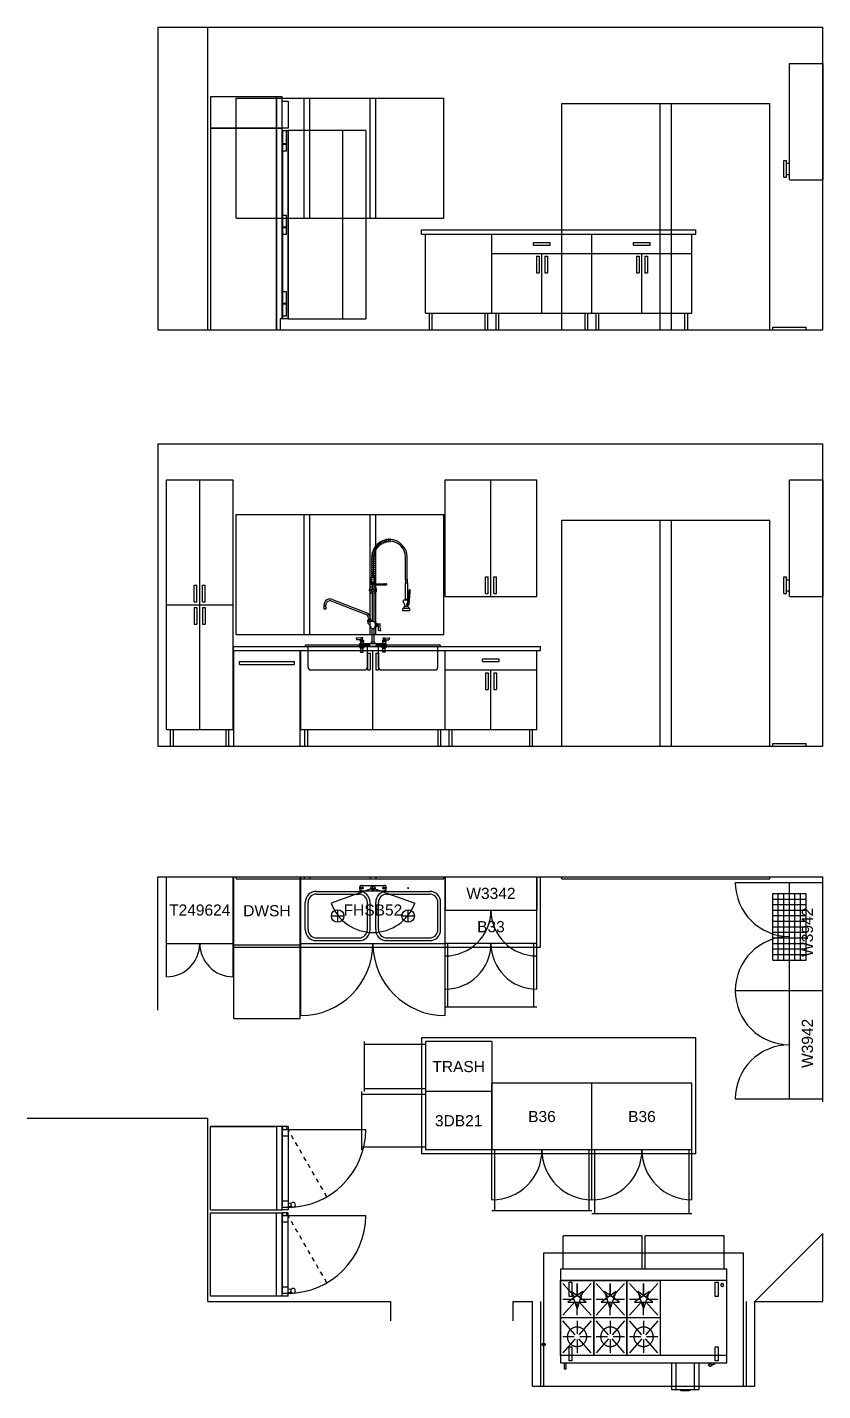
# Model space of a CAD drawing. Header units: inches. Extents: x -538 to 484, y -32 to 459.
# Drawn here: x -47 to 239.5, y -32.1 to 459 of the extents above; entities that cross this region are included whole.
import ezdxf

# ---------------------------------------------------------------- set-up
doc = ezdxf.new("R2010")
doc.units = ezdxf.units.IN
doc.header["$MEASUREMENT"] = 0
doc.linetypes.add('Dash', pattern=[0.25, 0.125, -0.125])
for name, color, linetype, lineweight, true_color in [('All Cabinets ... Floor', 6, 'Continuous', 25, 0xff00ff), ('All Cabinets ... Floor ... Labels', 6, 'Continuous', 25, 0xff00ff), ('All Cabinets ... Tower', 6, 'Continuous', 25, 0xff00ff), ('All Cabinets ... Tower ... Labels', 6, 'Continuous', 25, 0xff00ff), ('All Cabinets ... Wall', 6, 'Continuous', 25, 0xff00ff), ('All Cabinets ... Wall ... Labels', 6, 'Continuous', 25, 0xff00ff), ('Clearances ... Doors ... Floor', 2, 'Continuous', 25, 0xffff00), ('Clearances ... Doors ... Tower', 2, 'Continuous', 25, 0xffff00), ('Clearances ... Doors ... Wall', 2, 'Continuous', 25, 0xffff00), ('Clearances ... Drawers', 2, 'Continuous', 25, 0xffff00), ('Clearances ... Hatches', 2, 'Continuous', 25, 0xffff00), ('Countertops', 9, 'Continuous', 25, 0xc0c0c0), ('Equipment ... Dshwsh', 1, 'Continuous', 25, 0xff0000), ('Equipment ... Freezer', 1, 'Continuous', 25, 0xff0000), ('Equipment ... Fridge', 1, 'Continuous', 25, 0xff0000), ('Equipment ... Range', 1, 'Continuous', 25, 0xff0000), ('Equipment ... Range Wheels', 1, 'Continuous', 25, 0xff0000), ('Equipment ... Sink', 1, 'Continuous', 25, 0xff0000), ('Equipment ... Sink ... Faucet', 1, 'Continuous', 25, 0xff0000), ('Equipment ... Sink ... Faucet ... Arm', 1, 'Continuous', 25, 0xff0000), ('Equipment ... Sink ... Faucet ... Holes', 1, 'Continuous', 25, 0xff0000), ('Equipment ... vent', 1, 'Continuous', 25, 0xff0000), ('hood', 3, 'Continuous', 25, 0x00ff00), ('Room ... Doors And Windows', 30, 'Continuous', 25, 0xff7f00), ('Room ... Metal Walls', 253, 'Continuous', 25, 0xa0a0a4), ('Room ... Walls', 4, 'Continuous', 25, 0x00ffff)]:
    doc.layers.add(name, color=color, linetype=linetype, lineweight=lineweight, true_color=true_color)
doc.styles.add('textstyle11', font='')
doc.styles.add('textstyle12', font='')
doc.styles.add('textstyle13', font='')
doc.styles.add('textstyle14', font='')
doc.styles.add('textstyle15', font='')
doc.styles.add('textstyle16', font='')
doc.styles.add('textstyle17', font='')
doc.styles.add('textstyle18', font='')
doc.styles.add('textstyle19', font='')
doc.styles.add('textstyle20', font='')
doc.styles.add('textstyle21', font='')
doc.styles.get('textstyle11').set_extended_font_data('Liberation Sans')
doc.styles.get('textstyle12').set_extended_font_data('Liberation Sans')
doc.styles.get('textstyle13').set_extended_font_data('Liberation Sans')
doc.styles.get('textstyle14').set_extended_font_data('Liberation Sans')
doc.styles.get('textstyle15').set_extended_font_data('Liberation Sans')
doc.styles.get('textstyle16').set_extended_font_data('Liberation Sans')
doc.styles.get('textstyle17').set_extended_font_data('Liberation Sans')
doc.styles.get('textstyle18').set_extended_font_data('Liberation Sans')
doc.styles.get('textstyle19').set_extended_font_data('Liberation Sans')
doc.styles.get('textstyle20').set_extended_font_data('Liberation Sans')
doc.styles.get('textstyle21').set_extended_font_data('Liberation Sans')

msp = doc.modelspace()

# ---------------------------------------------------------------- linework, layer by layer
at = {"layer": 'All Cabinets ... Floor'}
for p, q in [((96.38, 356), (96.38, 384.5)), ((96.38, 384.5), (192.38, 384.5)), ((120.38, 356), (120.38, 384.5)), ((156.38, 356), (156.38, 384.5)), ((192.38, 356), (192.38, 384.5)), ((135.38, 381.5), (141.38, 381.5)), ((135.38, 380.5), (135.38, 381.5)), ((135.38, 380.5), (141.38, 380.5)), ((141.38, 380.5), (141.38, 381.5)), ((171.38, 381.5), (177.38, 381.5)), ((171.38, 380.5), (171.38, 381.5)), ((171.38, 380.5), (177.38, 380.5)), ((177.38, 380.5), (177.38, 381.5)), ((120.38, 377.5), (156.38, 377.5)), ((136.38, 376.5), (137.38, 376.5)), ((136.38, 376.5), (136.38, 370.5)), ((137.38, 376.5), (137.38, 370.5)), ((138.38, 356), (138.38, 377.5)), ((139.38, 376.5), (139.38, 370.5)), ((139.38, 376.5), (140.38, 376.5)), ((140.38, 376.5), (140.38, 370.5)), ((156.38, 377.5), (192.38, 377.5)), ((172.38, 376.5), (173.38, 376.5)), ((172.38, 376.5), (172.38, 370.5)), ((173.38, 376.5), (173.38, 370.5)), ((174.38, 356), (174.38, 377.5)), ((175.38, 376.5), (175.38, 370.5)), ((175.38, 376.5), (176.38, 376.5)), ((176.38, 376.5), (176.38, 370.5)), ((136.38, 370.5), (137.38, 370.5)), ((139.38, 370.5), (140.38, 370.5)), ((172.38, 370.5), (173.38, 370.5)), ((175.38, 370.5), (176.38, 370.5)), ((96.38, 356), (192.38, 356)), ((97.88, 350), (97.88, 356)), ((98.88, 350), (98.88, 356)), ((117.88, 350), (117.88, 356)), ((118.88, 350), (118.88, 356)), ((121.88, 350), (121.88, 356)), ((122.88, 350), (122.88, 356)), ((153.88, 350), (153.88, 356)), ((154.88, 350), (154.88, 356)), ((157.88, 350), (157.88, 356)), ((158.88, 350), (158.88, 356)), ((189.88, 350), (189.88, 356)), ((190.88, 350), (190.88, 356)), ((97.88, 350), (98.88, 350)), ((117.88, 350), (118.88, 350)), ((121.88, 350), (122.88, 350)), ((153.88, 350), (154.88, 350)), ((157.88, 350), (158.88, 350)), ((189.88, 350), (190.88, 350)), ((51.5, 206), (51.5, 234.5)), ((51.5, 234.5), (136.5, 234.5)), ((75.5, 233.5), (76.5, 233.5)), ((75.5, 233.5), (75.5, 227.5)), ((76.5, 233.5), (76.5, 227.5)), ((77.5, 206), (77.5, 234.5)), ((78.5, 233.5), (78.5, 227.5)), ((78.5, 233.5), (79.5, 233.5)), ((79.5, 233.5), (79.5, 227.5)), ((103.5, 206), (103.5, 234.5)), ((117, 231.5), (123, 231.5)), ((117, 230.5), (117, 231.5)), ((123, 230.5), (123, 231.5)), ((136.5, 206), (136.5, 234.5)), ((75.5, 227.5), (76.5, 227.5)), ((78.5, 227.5), (79.5, 227.5)), ((103.5, 227.5), (136.5, 227.5)), ((117, 230.5), (123, 230.5)), ((118, 226.5), (119, 226.5)), ((118, 226.5), (118, 220.5)), ((119, 226.5), (119, 220.5)), ((120, 206), (120, 227.5)), ((121, 226.5), (121, 220.5)), ((121, 226.5), (122, 226.5)), ((122, 226.5), (122, 220.5)), ((118, 220.5), (119, 220.5)), ((121, 220.5), (122, 220.5)), ((51.5, 206), (75.5, 206)), ((51.5, 206), (136.5, 206)), ((53, 200), (53, 206)), ((54, 200), (54, 206)), ((101, 200), (101, 206)), ((102, 200), (102, 206)), ((105, 200), (105, 206)), ((106, 200), (106, 206)), ((134, 200), (134, 206)), ((135, 200), (135, 206)), ((53, 200), (54, 200)), ((101, 200), (102, 200)), ((105, 200), (106, 200)), ((134, 200), (135, 200)), ((51.5, 153), (103.5, 153)), ((51.5, 129), (51.5, 153)), ((103.5, 129), (103.5, 153)), ((103.5, 153), (136.5, 153)), ((136.5, 129), (136.5, 153)), ((51.5, 129), (103.5, 129)), ((136.5, 129), (103.5, 129)), ((120.38, 93.62), (96.38, 93.62)), ((96.38, 93.62), (96.38, 75.62)), ((120.38, 93.62), (120.38, 75.62)), ((120.38, 54.62), (120.38, 78.62)), ((156.38, 78.62), (120.38, 78.62)), ((192.38, 78.62), (156.38, 78.62)), ((156.38, 54.62), (156.38, 78.62)), ((192.38, 54.62), (192.38, 78.62)), ((120.38, 75.62), (96.38, 75.62)), ((96.38, 75.62), (96.38, 54.62)), ((120.38, 75.62), (120.38, 54.62)), ((120.38, 54.62), (96.38, 54.62)), ((156.38, 54.62), (120.38, 54.62)), ((192.38, 54.62), (156.38, 54.62))]:
    msp.add_line(p, q, dxfattribs=at)
at = {"layer": 'All Cabinets ... Tower'}
for p, q in [((3.13, 206), (3.13, 296)), ((3.13, 296), (27.13, 296)), ((15.13, 206), (15.13, 296)), ((27.13, 206), (27.13, 296)), ((13.13, 252), (13.13, 258)), ((13.13, 258), (14.13, 258)), ((14.13, 252), (14.13, 258)), ((16.13, 252), (16.13, 258)), ((16.13, 258), (17.13, 258)), ((17.13, 252), (17.13, 258)), ((3.13, 251), (27.13, 251)), ((13.13, 252), (14.13, 252)), ((16.13, 252), (17.13, 252)), ((13.13, 250), (14.13, 250)), ((13.13, 250), (13.13, 244)), ((14.13, 250), (14.13, 244)), ((16.13, 250), (16.13, 244)), ((16.13, 250), (17.13, 250)), ((17.13, 250), (17.13, 244)), ((13.13, 244), (14.13, 244)), ((16.13, 244), (17.13, 244)), ((3.13, 206), (27.13, 206)), ((4.63, 200), (4.63, 206)), ((5.63, 200), (5.63, 206)), ((24.63, 200), (24.63, 206)), ((25.63, 200), (25.63, 206)), ((4.63, 200), (5.63, 200)), ((24.63, 200), (25.63, 200)), ((3.13, 153), (27.13, 153)), ((3.13, 129), (3.13, 153)), ((27.13, 129), (27.13, 153)), ((3.13, 129), (27.13, 129))]:
    msp.add_line(p, q, dxfattribs=at)
at = {"layer": 'All Cabinets ... Wall'}
for p, q in [((227.5, 446), (239.5, 446)), ((227.5, 404), (227.5, 446)), ((239.5, 446), (239.5, 404)), ((225.5, 411), (226.5, 411)), ((225.5, 405), (225.5, 411)), ((226.5, 405), (226.5, 411)), ((226.5, 410), (227.5, 410)), ((225.5, 405), (226.5, 405)), ((226.5, 406), (227.5, 406)), ((227.5, 404), (239.5, 404)), ((103.5, 254), (103.5, 296)), ((103.5, 296), (136.5, 296)), ((120, 254), (120, 296)), ((136.5, 254), (136.5, 296)), ((227.5, 296), (239.5, 296)), ((227.5, 254), (227.5, 296)), ((239.5, 296), (239.5, 254)), ((118, 255), (118, 261)), ((118, 261), (119, 261)), ((119, 255), (119, 261)), ((121, 255), (121, 261)), ((121, 261), (122, 261)), ((122, 255), (122, 261)), ((225.5, 261), (226.5, 261)), ((225.5, 255), (225.5, 261)), ((226.5, 255), (226.5, 261)), ((226.5, 260), (227.5, 260)), ((226.5, 256), (227.5, 256)), ((103.5, 254), (136.5, 254)), ((118, 255), (119, 255)), ((121, 255), (122, 255)), ((225.5, 255), (226.5, 255)), ((227.5, 254), (239.5, 254)), ((103.5, 153), (136.5, 153)), ((103.5, 153), (103.5, 141)), ((136.5, 153), (136.5, 141)), ((227.5, 73), (227.5, 151)), ((227.5, 151), (239.5, 151)), ((239.5, 73), (239.5, 151)), ((103.5, 141), (136.5, 141)), ((227.5, 112), (239.5, 112)), ((227.5, 73), (239.5, 73))]:
    msp.add_line(p, q, dxfattribs=at)
at = {"layer": 'Clearances ... Doors ... Floor', "ltscale": 5}
for p, q in [((66.71, 421.84), (46.91, 421.84)), ((74.91, 421.84), (66.71, 421.84)), ((66.71, 353.94), (66.71, 421.84)), ((74.91, 421.84), (74.91, 353.94)), ((46.91, 353.94), (66.71, 353.94)), ((66.71, 353.94), (74.91, 353.94))]:
    msp.add_line(p, q, dxfattribs=at)
at = {"layer": 'Clearances ... Doors ... Floor'}
for p, q in [((51.5, 103), (51.5, 129)), ((103.5, 103), (103.5, 129)), ((103.5, 112.5), (103.5, 129)), ((136.5, 112.5), (136.5, 129)), ((46.91, 62), (74.91, 62)), ((120.38, 36.62), (120.38, 54.62)), ((156.38, 36.62), (156.38, 54.62)), ((156.38, 36.62), (156.38, 54.62)), ((192.38, 36.62), (192.38, 54.62)), ((46.91, 31), (74.91, 31))]:
    msp.add_line(p, q, dxfattribs=at)
at = {"layer": 'Clearances ... Doors ... Floor', "linetype": 'Dash', "ltscale": 12}
for p, q in [((60.91, 37.75), (46.91, 62)), ((60.91, 6.75), (46.91, 31))]:
    msp.add_line(p, q, dxfattribs=at)
at = {"layer": 'Clearances ... Doors ... Floor'}
for centre, radius, start, end in [((51.5, 129), 26, 270, 0), ((103.5, 129), 26, 180, 270), ((103.5, 129), 16.5, 270, 0), ((136.5, 129), 16.5, 180, 270), ((46.91, 62), 28, 269.9999, 359.9999), ((120.38, 54.62), 18, 270, 0), ((156.38, 54.62), 18, 180, 270), ((156.38, 54.62), 18, 270, 0), ((192.38, 54.62), 18, 180, 270), ((46.91, 31), 28, 269.9999, 359.9999)]:
    msp.add_arc(centre, radius, start, end, dxfattribs=at)
at = {"layer": 'Clearances ... Doors ... Floor', "linetype": 'Dash', "ltscale": 12}
for centre in [(46.91, 62), (46.91, 31)]:
    msp.add_arc(centre, 28, 270, 300, dxfattribs=at)
at = {"layer": 'Clearances ... Doors ... Tower'}
for p, q in [((3.13, 117), (3.13, 129)), ((27.13, 117), (27.13, 129))]:
    msp.add_line(p, q, dxfattribs=at)
for centre, start, end in [((3.13, 129), 270, 0), ((27.13, 129), 180, 270)]:
    msp.add_arc(centre, 12, start, end, dxfattribs=at)
at = {"layer": 'Clearances ... Doors ... Wall'}
for p, q in [((208, 151), (227.5, 151)), ((103.5, 124.5), (103.5, 141)), ((136.5, 124.5), (136.5, 141)), ((208, 112), (227.5, 112)), ((208, 73), (227.5, 73))]:
    msp.add_line(p, q, dxfattribs=at)
for centre, radius, start, end in [((227.5, 151), 19.5, 180, 270), ((103.5, 141), 16.5, 270, 0), ((136.5, 141), 16.5, 180, 270), ((227.5, 112), 19.5, 90, 180), ((227.5, 112), 19.5, 180, 270), ((227.5, 73), 19.5, 90, 180)]:
    msp.add_arc(centre, radius, start, end, dxfattribs=at)
at = {"layer": 'Clearances ... Drawers'}
for p, q in [((104.5, 106), (104.5, 129)), ((135.5, 106), (135.5, 129)), ((136.5, 106), (103.5, 106)), ((74.38, 93.62), (74.38, 75.62)), ((96.38, 92.62), (74.38, 92.62)), ((73.38, 75.62), (73.38, 54.62)), ((96.38, 74.62), (73.38, 74.62)), ((96.38, 76.62), (74.38, 76.62)), ((96.38, 55.62), (73.38, 55.62)), ((121.38, 32.62), (121.38, 54.62)), ((155.38, 32.62), (155.38, 54.62)), ((157.38, 31.62), (157.38, 54.62)), ((191.38, 31.62), (191.38, 54.62)), ((156.38, 32.62), (120.38, 32.62)), ((192.38, 31.62), (156.38, 31.62))]:
    msp.add_line(p, q, dxfattribs=at)
at = {"layer": 'Clearances ... Hatches'}
for p, q in [((27.38, 102), (27.38, 128.5)), ((51.25, 102), (51.25, 128.5)), ((27.38, 102), (51.25, 102)), ((174.5, 23.63), (146, 23.63)), ((146, 11.63), (146, 23.63)), ((174.5, 11.63), (174.5, 23.63)), ((204, 23.63), (175.5, 23.63)), ((175.5, 11.63), (175.5, 23.63)), ((204, 11.63), (204, 23.63))]:
    msp.add_line(p, q, dxfattribs=at)
at = {"layer": 'Countertops'}
for p, q in [((95, 386), (193.75, 386)), ((95, 384.5), (95, 386)), ((95, 384.5), (193.75, 384.5)), ((193.75, 384.5), (193.75, 386)), ((27.13, 236), (137.88, 236)), ((27.13, 236), (27.13, 234.5)), ((137.88, 234.5), (137.88, 236)), ((27.13, 234.5), (137.88, 234.5)), ((27.13, 153), (137.88, 153)), ((27.13, 127.62), (27.13, 153)), ((137.88, 127.62), (137.88, 153)), ((27.13, 127.62), (137.88, 127.62)), ((193.75, 95), (95, 95)), ((95, 95), (95, 53.25)), ((193.75, 53.25), (193.75, 95)), ((193.75, 53.25), (95, 53.25))]:
    msp.add_line(p, q, dxfattribs=at)
at = {"layer": 'Equipment ... Dshwsh'}
for p, q in [((27.38, 234.5), (51.25, 234.5)), ((27.38, 200), (27.38, 234.5)), ((51.25, 200), (51.25, 234.5)), ((29.38, 230.5), (49.25, 230.5)), ((29.38, 229.5), (29.38, 230.5)), ((29.38, 229.5), (49.25, 229.5)), ((49.25, 229.5), (49.25, 230.5)), ((27.38, 200), (51.25, 200)), ((27.38, 128.5), (27.38, 153)), ((27.38, 153), (51.25, 153)), ((51.25, 128.5), (51.25, 153)), ((27.38, 128.5), (51.25, 128.5))]:
    msp.add_line(p, q, dxfattribs=at)
at = {"layer": 'Equipment ... Freezer'}
for p, q in [((19, 2), (19, 32)), ((19, 32), (44.78, 32)), ((42.78, 2), (42.78, 32)), ((44.78, 2), (44.78, 32)), ((46.91, 32), (44.78, 32)), ((44.78, 31), (46.91, 31)), ((44.91, 32), (44.91, 31)), ((44.91, 3), (44.91, 31)), ((46.41, 32), (46.41, 31)), ((46.91, 2), (46.91, 32)), ((44.78, 28.71), (46.91, 28.71)), ((44.78, 5.29), (46.91, 5.29)), ((46.91, 2), (19, 2)), ((44.78, 3), (46.91, 3)), ((48.02, 4.3), (46.91, 4.5)), ((46.91, 3.25), (48.02, 3.45))]:
    msp.add_line(p, q, dxfattribs=at)
for start, end in [(90, 270), (270, 90)]:
    msp.add_arc((48.75, 3.87), 0.844, start, end, dxfattribs=at)
at = {"layer": 'Equipment ... Fridge'}
for p, q in [((42.78, 433.94), (19, 433.94)), ((19, 433.94), (19, 422.62)), ((42.78, 433.94), (42.78, 422.62)), ((44.78, 433.94), (42.78, 433.94)), ((42.78, 422.62), (42.78, 433.94)), ((44.78, 422.62), (44.78, 433.94)), ((44.78, 432.37), (46.91, 432.37)), ((46.91, 432.37), (46.91, 422.62)), ((19, 422.62), (42.78, 422.62)), ((19, 422.62), (19, 350)), ((42.78, 422.62), (19, 422.62)), ((42.78, 422.62), (42.78, 350)), ((44.78, 422.62), (42.78, 422.62)), ((42.78, 422.62), (44.78, 422.62)), ((42.78, 350), (42.78, 422.62)), ((44.78, 353.94), (44.78, 422.62)), ((46.91, 422.62), (44.78, 422.62)), ((44.91, 421.84), (44.91, 417.01)), ((44.91, 421.84), (46.41, 421.84)), ((46.41, 421.84), (46.91, 421.84)), ((46.41, 417.01), (46.41, 421.84)), ((46.91, 353.94), (46.91, 421.84)), ((46.91, 421.84), (46.91, 353.94)), ((44.91, 417.01), (44.91, 416.86)), ((46.41, 417.01), (44.91, 417.01)), ((44.91, 416.86), (44.91, 414.38)), ((44.91, 416.86), (46.41, 416.86)), ((44.91, 414.38), (44.91, 391.34)), ((46.41, 414.38), (44.91, 414.38)), ((46.41, 414.38), (46.41, 416.86)), ((44.91, 391.34), (44.91, 387.01)), ((44.91, 391.34), (46.41, 391.34)), ((46.41, 387.01), (46.41, 391.34)), ((44.91, 387.01), (44.91, 386.86)), ((46.41, 387.01), (44.91, 387.01)), ((44.91, 386.86), (44.91, 384.38)), ((44.91, 386.86), (46.41, 386.86)), ((44.91, 384.38), (44.91, 363.84)), ((46.41, 384.38), (44.91, 384.38)), ((46.41, 384.38), (46.41, 386.86)), ((44.91, 363.84), (44.91, 359.51)), ((44.91, 363.84), (46.41, 363.84)), ((46.41, 359.51), (46.41, 363.84)), ((44.91, 359.51), (44.91, 359.36)), ((46.41, 359.51), (44.91, 359.51)), ((44.91, 359.36), (44.91, 354.88)), ((44.91, 359.36), (46.41, 359.36)), ((46.41, 354.88), (46.41, 359.36)), ((44.78, 353.94), (44.13, 353.94)), ((44.13, 353.94), (44.13, 350)), ((44.91, 354.88), (44.91, 353.94)), ((46.41, 354.88), (44.91, 354.88)), ((46.91, 353.94), (44.91, 353.94)), ((19, 350), (42.78, 350)), ((42.78, 350), (44.13, 350)), ((19, 33), (19, 63)), ((46.91, 63), (19, 63)), ((19, 63), (34.23, 63)), ((34.23, 63), (42.78, 63)), ((42.78, 63), (42.78, 33)), ((44.78, 33), (44.78, 63)), ((46.91, 63), (44.78, 63)), ((44.78, 62), (46.91, 62)), ((44.78, 59.71), (46.91, 59.71)), ((44.91, 63), (44.91, 62)), ((44.91, 34), (44.91, 62)), ((46.41, 63), (46.41, 62)), ((46.91, 63), (46.91, 33)), ((44.78, 36.29), (46.91, 36.29)), ((48.02, 35.3), (46.91, 35.5)), ((46.91, 34.25), (48.02, 34.45)), ((19, 33), (44.78, 33)), ((44.78, 34), (46.91, 34)), ((46.91, 33), (44.78, 33))]:
    msp.add_line(p, q, dxfattribs=at)
for start, end in [(90, 270), (270, 90)]:
    msp.add_arc((48.75, 34.87), 0.844, start, end, dxfattribs=at)
at = {"layer": 'Equipment ... Range'}
for p, q in [((138.5, -15.5), (139.5, -15.5)), ((139, -16), (139, -15))]:
    msp.add_line(p, q, dxfattribs=at)
for points in [[(205, 11.63), (145, 11.63), (145, -22.12), (205, -22.12)], [(181, -19.37), (205, -19.37), (205, 7.64), (181, 7.64)], [(203.3, 6.47), (203.28, 6.47), (203.25, 6.47), (203.23, 6.47), (203.2, 6.47), (203.18, 6.46), (203.16, 6.46), (203.13, 6.45), (203.11, 6.44), (203.09, 6.43), (203.07, 6.42), (203.04, 6.41), (203.02, 6.4), (203, 6.39), (202.99, 6.37), (202.97, 6.36), (202.95, 6.34), (202.93, 6.33), (202.92, 6.31), (202.9, 6.29), (202.89, 6.27), (202.87, 6.25), (202.86, 6.23), (202.85, 6.21), (202.84, 6.19), (202.83, 6.17), (202.82, 6.15), (202.81, 6.13), (202.8, 6.1), (202.8, 6.08), (202.79, 6.05), (202.79, 6.03), (202.79, 6.01), (202.79, 5.98), (202.79, 5.97), (202.79, 5.94), (202.79, 5.92), (202.79, 5.9), (202.8, 5.87), (202.8, 5.85), (202.81, 5.82), (202.82, 5.8), (202.83, 5.78), (202.84, 5.76), (202.85, 5.74), (202.86, 5.72), (202.87, 5.7), (202.89, 5.68), (202.9, 5.66), (202.92, 5.64), (202.93, 5.62), (202.95, 5.61), (202.97, 5.59), (202.99, 5.58), (203, 5.56), (203.02, 5.55), (203.04, 5.54), (203.07, 5.53), (203.09, 5.52), (203.11, 5.51), (203.13, 5.5), (203.16, 5.49), (203.18, 5.49), (203.2, 5.48), (203.23, 5.48), (203.25, 5.48), (203.28, 5.48), (203.3, 5.48), (203.32, 5.48), (203.35, 5.48), (203.37, 5.48), (203.4, 5.49), (203.42, 5.49), (203.44, 5.5), (203.47, 5.51), (203.49, 5.52), (203.51, 5.53), (203.53, 5.54), (203.55, 5.55), (203.57, 5.56), (203.59, 5.58), (203.61, 5.59), (203.63, 5.61), (203.64, 5.62), (203.66, 5.64), (203.68, 5.66), (203.69, 5.68), (203.7, 5.7), (203.72, 5.72), (203.73, 5.74), (203.74, 5.76), (203.75, 5.78), (203.76, 5.8), (203.77, 5.82), (203.77, 5.85), (203.78, 5.87), (203.78, 5.9), (203.79, 5.92), (203.79, 5.94), (203.79, 5.97), (203.79, 5.98), (203.79, 6.01), (203.79, 6.03), (203.78, 6.05), (203.78, 6.08), (203.77, 6.1), (203.77, 6.13), (203.76, 6.15), (203.75, 6.17), (203.74, 6.19), (203.73, 6.21), (203.72, 6.23), (203.7, 6.25), (203.69, 6.27), (203.68, 6.29), (203.66, 6.31), (203.64, 6.33), (203.63, 6.34), (203.61, 6.36), (203.59, 6.37), (203.57, 6.39), (203.55, 6.4), (203.53, 6.41), (203.51, 6.42), (203.49, 6.43), (203.47, 6.44), (203.44, 6.45), (203.42, 6.46), (203.4, 6.46), (203.37, 6.47), (203.35, 6.47), (203.32, 6.47)]]:
    msp.add_lwpolyline(points, close=True, dxfattribs=at)
for points in [[(205, 7.64), (145, 7.64)], [(145, -19.37), (205, -19.37)], [(146.37, -22.12), (146.37, -24.19), (147.12, -24.19), (147.12, -22.12)], [(185.01, -22.12), (185.01, -31.68), (195.01, -31.68), (195.01, -22.12)], [(186.69, -31.68), (186.69, -22.12)], [(193.33, -31.68), (193.33, -22.12)], [(198.81, -22.92), (198.1, -22.99)], [(198.78, -22.59), (198.38, -22.64)], [(198.84, -23.24), (198.45, -23.28)], [(200.95, -22.12), (200.89, -22.2), (200.82, -22.27), (200.75, -22.34), (200.67, -22.41), (200.59, -22.47), (200.51, -22.53), (200.43, -22.58), (200.34, -22.63), (200.25, -22.68), (200.15, -22.71), (200.06, -22.74), (199.96, -22.77), (199.86, -22.79), (199.76, -22.81), (199.66, -22.82), (199.56, -22.82), (199.56, -22.83), (199.56, -22.84), (199.56, -22.86), (199.56, -22.87), (199.56, -22.88), (199.56, -22.89), (199.56, -22.9), (199.56, -22.91), (199.55, -22.92), (199.55, -22.93), (199.55, -22.94), (199.54, -22.95), (199.54, -22.96), (199.54, -22.98), (199.53, -22.99), (199.53, -23), (199.51, -23.02), (199.5, -23.05), (199.48, -23.07), (199.46, -23.09), (199.44, -23.12), (199.42, -23.14), (199.4, -23.16), (199.37, -23.18), (199.35, -23.2), (199.32, -23.22), (199.3, -23.23), (199.27, -23.25), (199.24, -23.26), (199.21, -23.28), (199.18, -23.29), (199.15, -23.3), (199.08, -23.33), (199.01, -23.35), (198.93, -23.36), (198.86, -23.37), (198.76, -22.43), (198.84, -22.43), (198.91, -22.43), (198.99, -22.43), (199.06, -22.44), (199.09, -22.45), (199.13, -22.45), (199.16, -22.46), (199.19, -22.47), (199.22, -22.48), (199.25, -22.49), (199.28, -22.5), (199.3, -22.52), (199.33, -22.53), (199.36, -22.54), (199.38, -22.56), (199.41, -22.58), (199.43, -22.6), (199.45, -22.62), (199.47, -22.64), (199.49, -22.66), (199.5, -22.67), (199.51, -22.68), (199.51, -22.69), (199.52, -22.7), (199.52, -22.71), (199.53, -22.72), (199.53, -22.73), (199.54, -22.74), (199.54, -22.75), (199.55, -22.76), (199.55, -22.77), (199.55, -22.78), (199.55, -22.79), (199.56, -22.8), (199.56, -22.81), (199.56, -22.82)], [(191.55, -31.68), (191.55, -32.12), (188.45, -32.12), (188.45, -31.68)]]:
    msp.add_lwpolyline(points, dxfattribs=at)
at = {"layer": 'Equipment ... Range', "flags": 128}
for points in [[(157, 7.56), (157, -19.44), (145, -19.44), (145, 7.56)], [(151, 6.53), (151, 1.82)], [(169, 7.56), (169, -19.44), (157, -19.44), (157, 7.56)], [(163, 6.53), (163, 1.82)], [(181, 7.56), (181, -19.44), (169, -19.44), (169, 7.56)], [(175, 6.53), (175, 1.82)], [(153.06, 3.64), (147.67, -0.27), (154.33, -0.27), (148.94, 3.64), (151, -2.69)], [(165.06, 3.64), (159.67, -0.27), (166.33, -0.27), (160.94, 3.64), (163, -2.69)], [(177.06, 3.64), (171.67, -0.27), (178.33, -0.27), (172.94, 3.64), (175, -2.69)], [(147.5, -12.69), (147.5, -12.87), (147.52, -13.05), (147.54, -13.22), (147.57, -13.39), (147.61, -13.56), (147.66, -13.73), (147.71, -13.89), (147.78, -14.05), (147.85, -14.2), (147.92, -14.36), (148.01, -14.5), (148.1, -14.64), (148.2, -14.78), (148.3, -14.91), (148.41, -15.04), (148.53, -15.16), (148.65, -15.28), (148.77, -15.39), (148.91, -15.49), (149.04, -15.59), (149.19, -15.68), (149.33, -15.77), (149.48, -15.84), (149.64, -15.91), (149.8, -15.98), (149.96, -16.03), (150.13, -16.08), (150.3, -16.12), (150.47, -16.15), (150.64, -16.17), (150.82, -16.18), (151, -16.19), (151.18, -16.18), (151.36, -16.17), (151.53, -16.15), (151.7, -16.12), (151.87, -16.08), (152.04, -16.03), (152.2, -15.98), (152.36, -15.91), (152.52, -15.84), (152.67, -15.77), (152.81, -15.68), (152.96, -15.59), (153.09, -15.49), (153.23, -15.39), (153.35, -15.28), (153.47, -15.16), (153.59, -15.04), (153.7, -14.91), (153.8, -14.78), (153.9, -14.64), (153.99, -14.5), (154.08, -14.36), (154.15, -14.2), (154.22, -14.05), (154.29, -13.89), (154.34, -13.73), (154.39, -13.56), (154.43, -13.39), (154.46, -13.22), (154.48, -13.05), (154.5, -12.87), (154.5, -12.69), (154.5, -12.51), (154.48, -12.33), (154.46, -12.16), (154.43, -11.98), (154.39, -11.81), (154.34, -11.65), (154.29, -11.49), (154.22, -11.33), (154.15, -11.17), (154.08, -11.02), (153.99, -10.87), (153.9, -10.73), (153.8, -10.59), (153.7, -10.46), (153.59, -10.34), (153.47, -10.21), (153.35, -10.1), (153.23, -9.99), (153.09, -9.88), (152.96, -9.79), (152.81, -9.69), (152.67, -9.61), (152.52, -9.53), (152.36, -9.46), (152.2, -9.4), (152.04, -9.35), (151.87, -9.3), (151.7, -9.26), (151.53, -9.23), (151.36, -9.21), (151.18, -9.19), (151, -9.19), (150.82, -9.19), (150.64, -9.21), (150.47, -9.23), (150.3, -9.26), (150.13, -9.3), (149.96, -9.35), (149.8, -9.4), (149.64, -9.46), (149.48, -9.53), (149.33, -9.61), (149.19, -9.69), (149.04, -9.79), (148.91, -9.88), (148.77, -9.99), (148.65, -10.1), (148.53, -10.21), (148.41, -10.34), (148.3, -10.46), (148.2, -10.59), (148.1, -10.73), (148.01, -10.87), (147.92, -11.02), (147.85, -11.17), (147.78, -11.33), (147.71, -11.49), (147.66, -11.65), (147.61, -11.81), (147.57, -11.98), (147.54, -12.16), (147.52, -12.33), (147.5, -12.51)], [(159.5, -12.69), (159.5, -12.87), (159.52, -13.05), (159.54, -13.22), (159.57, -13.39), (159.61, -13.56), (159.66, -13.73), (159.71, -13.89), (159.78, -14.05), (159.85, -14.2), (159.92, -14.36), (160.01, -14.5), (160.1, -14.64), (160.2, -14.78), (160.3, -14.91), (160.41, -15.04), (160.53, -15.16), (160.65, -15.28), (160.77, -15.39), (160.91, -15.49), (161.04, -15.59), (161.19, -15.68), (161.33, -15.77), (161.48, -15.84), (161.64, -15.91), (161.8, -15.98), (161.96, -16.03), (162.13, -16.08), (162.3, -16.12), (162.47, -16.15), (162.64, -16.17), (162.82, -16.18), (163, -16.19), (163.18, -16.18), (163.36, -16.17), (163.53, -16.15), (163.7, -16.12), (163.87, -16.08), (164.04, -16.03), (164.2, -15.98), (164.36, -15.91), (164.52, -15.84), (164.67, -15.77), (164.81, -15.68), (164.96, -15.59), (165.09, -15.49), (165.23, -15.39), (165.35, -15.28), (165.47, -15.16), (165.59, -15.04), (165.7, -14.91), (165.8, -14.78), (165.9, -14.64), (165.99, -14.5), (166.08, -14.36), (166.15, -14.2), (166.22, -14.05), (166.29, -13.89), (166.34, -13.73), (166.39, -13.56), (166.43, -13.39), (166.46, -13.22), (166.48, -13.05), (166.5, -12.87), (166.5, -12.69), (166.5, -12.51), (166.48, -12.33), (166.46, -12.16), (166.43, -11.98), (166.39, -11.81), (166.34, -11.65), (166.29, -11.49), (166.22, -11.33), (166.15, -11.17), (166.08, -11.02), (165.99, -10.87), (165.9, -10.73), (165.8, -10.59), (165.7, -10.46), (165.59, -10.34), (165.47, -10.21), (165.35, -10.1), (165.23, -9.99), (165.09, -9.88), (164.96, -9.79), (164.81, -9.69), (164.67, -9.61), (164.52, -9.53), (164.36, -9.46), (164.2, -9.4), (164.04, -9.35), (163.87, -9.3), (163.7, -9.26), (163.53, -9.23), (163.36, -9.21), (163.18, -9.19), (163, -9.19), (162.82, -9.19), (162.64, -9.21), (162.47, -9.23), (162.3, -9.26), (162.13, -9.3), (161.96, -9.35), (161.8, -9.4), (161.64, -9.46), (161.48, -9.53), (161.33, -9.61), (161.19, -9.69), (161.04, -9.79), (160.91, -9.88), (160.77, -9.99), (160.65, -10.1), (160.53, -10.21), (160.41, -10.34), (160.3, -10.46), (160.2, -10.59), (160.1, -10.73), (160.01, -10.87), (159.92, -11.02), (159.85, -11.17), (159.78, -11.33), (159.71, -11.49), (159.66, -11.65), (159.61, -11.81), (159.57, -11.98), (159.54, -12.16), (159.52, -12.33), (159.5, -12.51)], [(171.5, -12.69), (171.5, -12.87), (171.52, -13.05), (171.54, -13.22), (171.57, -13.39), (171.61, -13.56), (171.66, -13.73), (171.71, -13.89), (171.78, -14.05), (171.85, -14.2), (171.92, -14.36), (172.01, -14.5), (172.1, -14.64), (172.2, -14.78), (172.3, -14.91), (172.41, -15.04), (172.53, -15.16), (172.65, -15.28), (172.77, -15.39), (172.91, -15.49), (173.04, -15.59), (173.19, -15.68), (173.33, -15.77), (173.48, -15.84), (173.64, -15.91), (173.8, -15.98), (173.96, -16.03), (174.13, -16.08), (174.3, -16.12), (174.47, -16.15), (174.64, -16.17), (174.82, -16.18), (175, -16.19), (175.18, -16.18), (175.36, -16.17), (175.53, -16.15), (175.7, -16.12), (175.87, -16.08), (176.04, -16.03), (176.2, -15.98), (176.36, -15.91), (176.52, -15.84), (176.67, -15.77), (176.81, -15.68), (176.96, -15.59), (177.09, -15.49), (177.23, -15.39), (177.35, -15.28), (177.47, -15.16), (177.59, -15.04), (177.7, -14.91), (177.8, -14.78), (177.9, -14.64), (177.99, -14.5), (178.08, -14.36), (178.15, -14.2), (178.22, -14.05), (178.29, -13.89), (178.34, -13.73), (178.39, -13.56), (178.43, -13.39), (178.46, -13.22), (178.48, -13.05), (178.5, -12.87), (178.5, -12.69), (178.5, -12.51), (178.48, -12.33), (178.46, -12.16), (178.43, -11.98), (178.39, -11.81), (178.34, -11.65), (178.29, -11.49), (178.22, -11.33), (178.15, -11.17), (178.08, -11.02), (177.99, -10.87), (177.9, -10.73), (177.8, -10.59), (177.7, -10.46), (177.59, -10.34), (177.47, -10.21), (177.35, -10.1), (177.23, -9.99), (177.09, -9.88), (176.96, -9.79), (176.81, -9.69), (176.67, -9.61), (176.52, -9.53), (176.36, -9.46), (176.2, -9.4), (176.04, -9.35), (175.87, -9.3), (175.7, -9.26), (175.53, -9.23), (175.36, -9.21), (175.18, -9.19), (175, -9.19), (174.82, -9.19), (174.64, -9.21), (174.47, -9.23), (174.3, -9.26), (174.13, -9.3), (173.96, -9.35), (173.8, -9.4), (173.64, -9.46), (173.48, -9.53), (173.33, -9.61), (173.19, -9.69), (173.04, -9.79), (172.91, -9.88), (172.77, -9.99), (172.65, -10.1), (172.53, -10.21), (172.41, -10.34), (172.3, -10.46), (172.2, -10.59), (172.1, -10.73), (172.01, -10.87), (171.92, -11.02), (171.85, -11.17), (171.78, -11.33), (171.71, -11.49), (171.66, -11.65), (171.61, -11.81), (171.57, -11.98), (171.54, -12.16), (171.52, -12.33), (171.5, -12.51)]]:
    msp.add_lwpolyline(points, close=True, dxfattribs=at)
for points in [[(145.91, 6.53), (150.33, 1.57)], [(151.67, 1.57), (156.09, 6.53)], [(157.91, 6.53), (162.33, 1.57)], [(163.67, 1.57), (168.09, 6.53)], [(169.91, 6.53), (174.33, 1.57)], [(175.67, 1.57), (180.09, 6.53)], [(145.91, 0.81), (149.99, 0.81)], [(145.91, -4.91), (150.33, 0.06)], [(151.67, 0.06), (156.09, -4.91)], [(152.01, 0.81), (156.09, 0.81)], [(157.91, 0.81), (161.99, 0.81)], [(157.91, -4.91), (162.33, 0.06)], [(163.67, 0.06), (168.09, -4.91)], [(164.01, 0.81), (168.09, 0.81)], [(169.91, 0.81), (173.99, 0.81)], [(169.91, -4.91), (174.33, 0.06)], [(175.67, 0.06), (180.09, -4.91)], [(176.01, 0.81), (180.09, 0.81)], [(151, -4.91), (151, -0.2)], [(163, -4.91), (163, -0.2)], [(175, -4.91), (175, -0.2)], [(157, -5.86), (145, -5.86)], [(150.33, -11.93), (145.91, -6.97)], [(151, -6.97), (151, -11.68)], [(156.09, -6.97), (151.67, -11.93)], [(169, -5.86), (157, -5.86)], [(162.33, -11.93), (157.91, -6.97)], [(163, -6.97), (163, -11.68)], [(168.09, -6.97), (163.67, -11.93)], [(181, -5.86), (169, -5.86)], [(174.33, -11.93), (169.91, -6.97)], [(175, -6.97), (175, -11.68)], [(180.09, -6.97), (175.67, -11.93)], [(149.99, -12.69), (145.91, -12.69)], [(150.33, -13.44), (145.91, -18.41)], [(151, -13.7), (151, -18.41)], [(156.09, -18.41), (151.67, -13.44)], [(156.09, -12.69), (152.01, -12.69)], [(161.99, -12.69), (157.91, -12.69)], [(162.33, -13.44), (157.91, -18.41)], [(163, -13.7), (163, -18.41)], [(168.09, -18.41), (163.67, -13.44)], [(168.09, -12.69), (164.01, -12.69)], [(173.99, -12.69), (169.91, -12.69)], [(174.33, -13.44), (169.91, -18.41)], [(175, -13.7), (175, -18.41)], [(180.09, -18.41), (175.67, -13.44)], [(180.09, -12.69), (176.01, -12.69)]]:
    msp.add_lwpolyline(points, dxfattribs=at)
at = {"layer": 'Equipment ... Range'}
msp.add_circle((139, -15.5), 0.5, dxfattribs=at)
at = {"layer": 'Equipment ... Range Wheels'}
for points in [[(148.17, 1.85), (148.17, 6.95), (149.19, 6.95), (149.19, 1.85)], [(200.81, 1.85), (200.81, 6.95), (201.83, 6.95), (201.83, 1.85)], [(148.17, -21.36), (148.17, -16.26), (149.19, -16.26), (149.19, -21.36)], [(200.81, -21.36), (200.81, -16.26), (201.83, -16.26), (201.83, -21.36)]]:
    msp.add_lwpolyline(points, close=True, dxfattribs=at)
at = {"layer": 'Equipment ... Sink'}
for p, q in [((53.13, 236), (53.13, 236.25)), ((53.13, 236), (76.5, 236)), ((53.38, 236.5), (76.25, 236.5)), ((54.13, 228.5), (54.13, 236)), ((75.5, 228.5), (75.5, 236)), ((76.5, 236), (76.5, 236.25)), ((78.5, 236), (78.5, 236.25)), ((78.5, 236), (101.88, 236)), ((78.75, 236.5), (101.62, 236.5)), ((79.5, 228.5), (79.5, 236)), ((100.88, 228.5), (100.88, 236)), ((101.88, 236), (101.88, 236.25)), ((55.13, 227.5), (74.5, 227.5)), ((80.5, 227.5), (99.88, 227.5)), ((57.13, 147.75), (72.5, 147.75)), ((82.5, 147.75), (97.88, 147.75)), ((53.13, 134), (53.13, 143.75)), ((54.13, 134), (54.13, 143.75)), ((57.13, 146.75), (72.5, 146.75)), ((75.5, 134), (75.5, 143.75)), ((76.5, 134), (76.5, 143.75)), ((78.5, 134), (78.5, 143.75)), ((79.5, 134), (79.5, 143.75)), ((82.5, 146.75), (97.88, 146.75)), ((100.88, 134), (100.88, 143.75)), ((101.88, 134), (101.88, 143.75)), ((62.56, 138.88), (67.06, 138.88)), ((64.81, 136.62), (64.81, 141.12)), ((87.94, 138.88), (92.44, 138.88)), ((90.19, 136.62), (90.19, 141.12)), ((57.13, 131), (72.5, 131)), ((57.13, 130), (72.5, 130)), ((82.5, 131), (97.88, 131)), ((82.5, 130), (97.88, 130))]:
    msp.add_line(p, q, dxfattribs=at)
for centre in [(64.81, 138.88), (90.19, 138.88)]:
    msp.add_circle(centre, 2.25, dxfattribs=at)
for centre, radius, start, end in [((53.38, 236.25), 0.25, 90, 180), ((76.25, 236.25), 0.25, 0, 90), ((78.75, 236.25), 0.25, 90, 180), ((101.62, 236.25), 0.25, 0, 90), ((55.13, 228.5), 1, 180, 270), ((74.5, 228.5), 1, 270, 0), ((80.5, 228.5), 1, 180, 270), ((99.88, 228.5), 1, 270, 0), ((57.13, 143.75), 4, 90, 180), ((72.5, 143.75), 4, 0, 90), ((82.5, 143.75), 4, 90, 180), ((97.88, 143.75), 4, 0, 90), ((57.13, 143.75), 3, 90, 180), ((72.5, 143.75), 3, 0, 90), ((82.5, 143.75), 3, 90, 180), ((97.88, 143.75), 3, 0, 90), ((57.13, 134), 4, 180, 270), ((57.13, 134), 3, 180, 270), ((72.5, 134), 4, 270, 0), ((72.5, 134), 3, 270, 0), ((82.5, 134), 4, 180, 270), ((82.5, 134), 3, 180, 270), ((97.88, 134), 4, 270, 0), ((97.88, 134), 3, 270, 0)]:
    msp.add_arc(centre, radius, start, end, dxfattribs=at)
at = {"layer": 'Equipment ... Sink ... Faucet'}
for p, q in [((77.26, 270.53), (78.47, 270)), ((77.57, 271.21), (78.71, 270.55)), ((77.95, 271.86), (79.01, 271.08)), ((78.4, 272.46), (79.36, 271.56)), ((78.91, 273), (79.77, 272)), ((79.48, 273.49), (80.22, 272.4)), ((80.11, 273.9), (80.72, 272.74)), ((80.77, 274.25), (81.25, 273.02)), ((81.47, 274.52), (81.81, 273.24)), ((82.2, 274.7), (82.39, 273.4)), ((82.94, 274.81), (82.98, 273.49)), ((83.69, 274.83), (83.59, 273.52)), ((76.83, 268.34), (78.14, 268.24)), ((76.83, 267.59), (78.14, 267.49)), ((76.83, 266.84), (78.14, 266.74)), ((76.83, 266.09), (78.14, 265.99)), ((76.83, 265.34), (78.14, 265.24)), ((76.89, 269.08), (78.18, 268.84)), ((77.04, 269.82), (78.29, 269.43)), ((77.2, 262.25), (77.2, 268.15)), ((77.8, 262.25), (77.8, 268.15)), ((89.2, 260.09), (89.2, 268.15)), ((89.8, 260.09), (89.8, 268.15)), ((76.83, 264.59), (78.14, 264.49)), ((76.83, 263.84), (78.14, 263.74)), ((76.83, 263.09), (78.14, 262.99)), ((76.83, 262.34), (78.14, 262.24)), ((76.83, 261.59), (78.14, 261.49)), ((76.83, 260.84), (78.14, 260.74)), ((76.97, 258.57), (76.97, 261.07)), ((78.03, 261.07), (76.97, 261.07)), ((77.07, 261.38), (77.94, 261.38)), ((77.15, 261.6), (77.85, 261.6)), ((77.15, 261.38), (77.15, 261.6)), ((77.17, 261.38), (77.17, 261.07)), ((77.82, 262.25), (77.19, 262.25)), ((77.19, 261.6), (77.19, 262.25)), ((77.2, 262.5), (77.8, 262.5)), ((77.82, 261.6), (77.82, 262.25)), ((77.84, 261.38), (77.84, 261.07)), ((77.85, 261.38), (77.85, 261.6)), ((78.03, 258.57), (78.03, 261.07)), ((76.78, 258.57), (78.03, 258.57)), ((78.26, 258.2), (76.78, 258.2)), ((76.83, 260.09), (78.14, 259.99)), ((76.83, 259.34), (78.14, 259.24)), ((78.14, 258.92), (76.83, 258.92)), ((76.88, 256.54), (76.88, 256.04)), ((78.13, 256.54), (76.88, 256.54)), ((76.88, 256.04), (78.13, 256.04)), ((77.17, 258.2), (77.17, 256.54)), ((77.17, 256.04), (77.17, 245.01)), ((77.84, 258.2), (77.84, 256.54)), ((77.84, 256.04), (77.84, 245.01)), ((78.03, 258.57), (82.37, 258.57)), ((78.03, 258.2), (82.37, 258.2)), ((78.13, 256.54), (78.13, 256.04)), ((89.1, 258.76), (89.1, 252.87)), ((89.91, 258.76), (89.1, 258.76)), ((89.17, 260.09), (89.17, 258.76)), ((89.17, 260.09), (89.84, 260.09)), ((89.84, 260.09), (89.84, 258.76)), ((89.91, 258.76), (89.91, 252.87)), ((90.25, 251.64), (90.5, 255.64)), ((90.79, 255.61), (90.39, 251.1)), ((90.5, 255.64), (90.62, 256.51)), ((90.62, 256.51), (90.83, 256.46)), ((90.83, 256.46), (90.79, 255.61)), ((59.89, 250.34), (59.89, 250.92)), ((60.54, 250.34), (60.54, 250.92)), ((62.65, 252.27), (75.01, 247.53)), ((62.92, 252.85), (75.28, 248.11)), ((90.07, 252.6), (88.56, 252.6)), ((88.56, 251.79), (88.56, 252.6)), ((89, 250.52), (90, 250.52)), ((89, 250.26), (89, 250.52)), ((89.91, 252.87), (89.1, 252.87)), ((89.16, 252.6), (89.17, 252.87)), ((89.85, 252.6), (89.84, 252.87)), ((90, 251.53), (90.25, 251.64)), ((90, 250.26), (90, 250.74)), ((90.07, 251.56), (90.07, 252.6)), ((90.07, 252.42), (90.18, 252.42)), ((90.07, 251.79), (90.18, 251.79)), ((90.18, 252.42), (90.18, 251.79)), ((59.89, 250.34), (59.76, 250.14)), ((59.76, 250.14), (59.76, 249.53)), ((59.76, 249.53), (60.67, 249.53)), ((60.54, 250.34), (59.89, 250.34)), ((60.54, 250.34), (59.89, 250.34)), ((60.67, 250.14), (60.54, 250.34)), ((60.67, 249.53), (60.67, 250.14)), ((75.89, 246.17), (75.89, 245.4)), ((76.54, 246.17), (76.54, 245.4)), ((88.25, 248.81), (88.25, 249.6)), ((90.75, 249.6), (88.25, 249.6)), ((90.75, 248.81), (88.25, 248.81)), ((90.75, 248.81), (90.75, 249.6)), ((75.6, 245.4), (75.6, 245.01)), ((76.83, 245.4), (75.6, 245.4)), ((75.6, 245.01), (76.83, 245.01)), ((76.83, 245.01), (75.6, 245.01)), ((75.7, 245.01), (75.7, 244.4)), ((76.83, 245.01), (76.83, 245.4)), ((78.02, 245.01), (76.83, 245.01)), ((76.99, 242.45), (78.02, 242.45)), ((77.16, 242.45), (77.16, 237.61)), ((77.84, 242.45), (77.84, 237.61)), ((78.02, 244.74), (78.02, 245.01)), ((78.02, 242.45), (78.02, 242.71)), ((78.46, 243.07), (78.46, 244.37)), ((78.46, 243.07), (78.46, 244.37)), ((78.46, 244.37), (78.86, 244.37)), ((78.46, 243.17), (78.46, 244.27)), ((78.86, 243.07), (78.46, 243.07)), ((78.86, 244.37), (78.86, 243.07)), ((78.86, 244.27), (79.11, 244.27)), ((79.11, 243.17), (78.86, 243.17)), ((79.11, 244.27), (79.11, 243.17)), ((79.11, 243.95), (79.41, 243.95)), ((79.11, 243.49), (79.41, 243.49)), ((80.06, 244.17), (79.41, 244.03)), ((79.41, 244.03), (79.41, 241.85)), ((79.41, 241.85), (80.29, 241.62)), ((80.06, 242.94), (80.06, 244.17)), ((80.29, 241.62), (80.06, 242.94)), ((73.12, 238.95), (71.49, 239.08)), ((71.49, 239.08), (71.74, 238.39)), ((73.24, 238.39), (71.74, 238.39)), ((74.38, 235.76), (72.63, 235.76)), ((72.64, 236), (72.79, 237.08)), ((82.4, 236), (72.64, 236)), ((72.79, 237.08), (82.25, 237.08)), ((72.88, 238.08), (72.88, 237.58)), ((72.88, 238.08), (74.11, 238.08)), ((72.88, 237.58), (74.11, 237.58)), ((72.94, 238.08), (73.07, 238.27)), ((72.99, 237.58), (72.99, 237.08)), ((73.07, 238.27), (73.92, 238.27)), ((73.09, 235.64), (73.09, 236)), ((73.12, 239.02), (73.24, 238.39)), ((73.87, 239.02), (73.12, 239.02)), ((73.24, 238.39), (73.74, 238.39)), ((73.3, 238.27), (73.3, 238.39)), ((73.68, 238.27), (73.68, 238.39)), ((73.74, 238.39), (73.87, 239.02)), ((73.91, 235.64), (73.91, 236)), ((74.04, 238.08), (73.92, 238.27)), ((73.99, 237.58), (73.99, 237.08)), ((74.11, 238.08), (74.11, 237.58)), ((76.97, 237.61), (78.03, 237.61)), ((76.97, 237.08), (76.97, 237.61)), ((78.03, 237.61), (78.03, 237.08)), ((80.62, 235.76), (82.37, 235.76)), ((80.89, 238.08), (80.89, 237.58)), ((82.12, 238.08), (80.89, 238.08)), ((82.12, 237.58), (80.89, 237.58)), ((80.95, 238.08), (81.08, 238.27)), ((81, 237.58), (81, 237.08)), ((81.93, 238.27), (81.08, 238.27)), ((81.09, 235.64), (81.09, 236)), ((81.25, 238.39), (81.13, 239.02)), ((81.13, 239.02), (81.88, 239.02)), ((81.75, 238.39), (81.25, 238.39)), ((81.32, 238.27), (81.32, 238.39)), ((81.69, 238.27), (81.69, 238.39)), ((81.88, 239.02), (81.75, 238.39)), ((81.75, 238.39), (83.25, 238.39)), ((81.88, 238.95), (83.5, 239.08)), ((81.91, 235.64), (81.91, 236)), ((82.05, 238.08), (81.93, 238.27)), ((82, 237.58), (82, 237.08)), ((82.12, 238.08), (82.12, 237.58)), ((82.4, 236), (82.25, 237.08)), ((83.5, 239.08), (83.25, 238.39)), ((72.93, 235.4), (72.93, 235.64)), ((72.94, 235.64), (74.07, 235.64)), ((74.07, 235.39), (72.94, 235.39)), ((73.07, 234.41), (73.07, 233.91)), ((73.93, 234.41), (73.07, 234.41)), ((73.07, 233.91), (73.93, 233.91)), ((73.09, 235.64), (73.91, 235.64)), ((73.09, 235.64), (73.91, 235.64)), ((73.09, 234.41), (73.09, 235.39)), ((73.84, 235.39), (73.16, 235.39)), ((73.84, 235.39), (73.16, 235.39)), ((73.91, 234.41), (73.91, 235.39)), ((73.93, 233.91), (73.93, 234.41)), ((74.07, 235.64), (74.07, 235.4)), ((80.93, 235.64), (80.93, 235.4)), ((82.06, 235.64), (80.93, 235.64)), ((80.93, 235.39), (82.06, 235.39)), ((81.06, 233.91), (81.06, 234.41)), ((81.06, 234.41), (81.93, 234.41)), ((81.93, 233.91), (81.06, 233.91)), ((81.91, 235.64), (81.09, 235.64)), ((81.91, 235.64), (81.09, 235.64)), ((81.09, 234.41), (81.09, 235.39)), ((81.16, 235.39), (81.84, 235.39)), ((81.16, 235.39), (81.84, 235.39)), ((81.91, 234.41), (81.91, 235.39)), ((81.93, 234.41), (81.93, 233.91)), ((82.07, 235.4), (82.07, 235.64)), ((72.63, 148.94), (72.63, 148.94)), ((73.57, 149.89), (81.43, 149.89)), ((73.57, 148), (81.43, 148)), ((82.38, 148.94), (82.38, 148.94))]:
    msp.add_line(p, q, dxfattribs=at)
msp.add_circle((90, 251.14), 0.177, dxfattribs=at)
for centre, radius, start, end in [((83.5, 268.15), 6.3, 0, 180), ((83.5, 268.15), 5.7, 0, 180), ((77.5, 256.29), 1.31, 104.9006, 255.0994), ((76.78, 258.39), 0.188, 90, 270), ((77.5, 256.29), 1.31, 284.9006, 75.0994), ((78.22, 258.39), 0.188, 270, 90), ((81.61, 258.39), 0.188, 90, 270), ((82.37, 258.39), 0.188, 270, 90), ((62.02, 250.92), 2.13, 65, 180), ((62.02, 250.92), 1.48, 65, 180), ((87.36, 250.66), 1.65, 355.1078, 43.2812), ((90, 251.14), 0.395, 90, 355.0007), ((74.41, 246.17), 1.48, 0, 66.1605), ((74.41, 246.17), 2.13, 0, 65.9688), ((89.31, 249.43), 0.887, 110.3706, 169.2184), ((89.7, 249.43), 0.887, 10.7816, 69.6294), ((76.09, 244.4), 0.387, 180, 241.0481), ((74.86, 242.19), 2.14, 6.9129, 61.0481), ((78.48, 244.77), 0.46, 183.7291, 268.1407), ((78.45, 242.69), 0.426, 87.5068, 177.8386), ((72.94, 235.64), 0.005, 90, 180), ((72.94, 235.4), 0.005, 180, 270), ((74.07, 235.64), 0.005, 0, 90), ((74.07, 235.4), 0.005, 270, 0), ((80.93, 235.64), 0.005, 90, 180), ((80.93, 235.4), 0.005, 180, 270), ((82.06, 235.64), 0.005, 0, 90), ((82.06, 235.4), 0.005, 270, 0), ((73.57, 148.94), 0.945, 90, 180), ((73.57, 148.94), 0.945, 180, 270), ((81.43, 148.94), 0.945, 0, 90), ((81.43, 148.94), 0.945, 270, 0)]:
    msp.add_arc(centre, radius, start, end, dxfattribs=at)
at = {"layer": 'Equipment ... Sink ... Faucet ... Arm'}
for p, q in [((77.5, 148.94), (62.46, 143.47)), ((76.75, 148.94), (78.25, 148.94)), ((77.5, 148.19), (77.5, 149.69)), ((77.5, 148.94), (92.54, 143.47))]:
    msp.add_line(p, q, dxfattribs=at)
msp.add_circle((77.5, 148.94), 0.75, dxfattribs=at)
msp.add_arc((77.5, 148.94), 16, 200, 340, dxfattribs=at)
at = {"layer": 'Equipment ... Sink ... Faucet ... Holes'}
for p, q in [((73.06, 148.94), (73.94, 148.94)), ((73.5, 148.51), (73.5, 149.38)), ((81.06, 148.94), (81.94, 148.94)), ((81.5, 148.51), (81.5, 149.38)), ((89.91, 148.94), (90.47, 148.94)), ((90.19, 148.66), (90.19, 149.23))]:
    msp.add_line(p, q, dxfattribs=at)
for centre in [(73.5, 148.94), (81.5, 148.94)]:
    msp.add_circle(centre, 0.438, dxfattribs=at)
msp.add_arc((90.19, 148.94), 0.281, 0, 0, dxfattribs=at)
at = {"layer": 'Equipment ... vent'}
for p, q in [((221.5, 350), (221.5, 351)), ((221.5, 351), (233.5, 351)), ((233.5, 350), (233.5, 351)), ((221.5, 200), (221.5, 201)), ((221.5, 201), (233.5, 201)), ((233.5, 200), (233.5, 201)), ((221.5, 147), (233.5, 147)), ((221.5, 123), (221.5, 147)), ((221.5, 145), (233.5, 145)), ((221.5, 143), (233.5, 143)), ((223.5, 123), (223.5, 147)), ((225.5, 123), (225.5, 147)), ((227.5, 123), (227.5, 147)), ((229.5, 123), (229.5, 147)), ((231.5, 123), (231.5, 147)), ((233.5, 123), (233.5, 147)), ((221.5, 141), (233.5, 141)), ((221.5, 139), (233.5, 139)), ((221.5, 137), (233.5, 137)), ((221.5, 135), (233.5, 135)), ((221.5, 133), (233.5, 133)), ((221.5, 131), (233.5, 131)), ((221.5, 129), (233.5, 129)), ((221.5, 127), (233.5, 127)), ((221.5, 125), (233.5, 125)), ((221.5, 123), (233.5, 123))]:
    msp.add_line(p, q, dxfattribs=at)
at = {"layer": 'hood'}
for p, q in [((139, -30.5), (139, 17.5)), ((139, 17.5), (211, 17.5)), ((211, -30.5), (211, 17.5))]:
    msp.add_line(p, q, dxfattribs=at)
at = {"layer": 'Room ... Doors And Windows'}
for p, q in [((28.25, 390.25), (28.25, 433.5)), ((28.25, 433.5), (103, 433.5)), ((52.75, 390.25), (52.75, 433.5)), ((54.75, 390.25), (54.75, 433.5)), ((76.5, 390.25), (76.5, 433.5)), ((78.5, 390.25), (78.5, 433.5)), ((103, 390.25), (103, 433.5)), ((145.5, 350), (145.5, 431.5)), ((145.5, 431.5), (220.5, 431.5)), ((181, 350), (181, 431.5)), ((185, 350), (185, 431.5)), ((220.5, 350), (220.5, 431.5)), ((28.25, 390.25), (103, 390.25)), ((145.5, 350), (220.5, 350)), ((28.25, 240.25), (28.25, 283.5)), ((28.25, 283.5), (103, 283.5)), ((52.75, 240.25), (52.75, 283.5)), ((54.75, 240.25), (54.75, 283.5)), ((76.5, 240.25), (76.5, 283.5)), ((78.5, 240.25), (78.5, 283.5)), ((103, 240.25), (103, 283.5)), ((145.5, 200), (145.5, 281.5)), ((145.5, 281.5), (220.5, 281.5)), ((181, 200), (181, 281.5)), ((185, 200), (185, 281.5)), ((220.5, 200), (220.5, 281.5)), ((28.25, 240.25), (103, 240.25)), ((145.5, 200), (220.5, 200)), ((28.25, 153), (103, 153)), ((28.25, 153), (28.25, 152.25)), ((28.25, 152.25), (103, 152.25)), ((52.75, 153), (52.75, 152.25)), ((54.75, 153), (54.75, 152.25)), ((76.5, 153), (76.5, 152.25)), ((78.5, 153), (78.5, 152.25)), ((103, 152.25), (103, 153)), ((145.5, 153), (220.5, 153)), ((145.5, 152.25), (145.5, 153)), ((145.5, 152.25), (220.5, 152.25)), ((220.5, 152.25), (220.5, 153))]:
    msp.add_line(p, q, dxfattribs=at)
at = {"layer": 'Room ... Metal Walls'}
for p, q in [((138, -30.5), (138, 0)), ((212, -30.5), (212, 0))]:
    msp.add_line(p, q, dxfattribs=at)
at = {"layer": 'Room ... Walls'}
for p, q in [((0, 459), (239.5, 459)), ((0, 459), (0, 350)), ((18, 350), (18, 459)), ((239.5, 350), (239.5, 459)), ((0, 350), (145.5, 350)), ((220.5, 350), (239.5, 350)), ((0, 309), (239.5, 309)), ((0, 309), (0, 200)), ((239.5, 200), (239.5, 309)), ((0, 200), (145.5, 200)), ((220.5, 200), (239.5, 200)), ((0, 153), (28.25, 153)), ((0, 105), (0, 153)), ((103, 153), (145.5, 153)), ((220.5, 153), (239.5, 153)), ((239.5, 72), (239.5, 153)), ((-47, 66), (18, 66)), ((18, 0), (18, 66)), ((239.5, 24.5), (215, 0)), ((239.5, 0), (239.5, 24.5)), ((18, 0), (84, 0)), ((84, -7), (84, 0)), ((128, 0), (135, 0)), ((128, -7), (128, 0)), ((135, -30.5), (135, 0)), ((215, 0), (239.5, 0)), ((215, -30.5), (215, 0)), ((135, -30.5), (215, -30.5))]:
    msp.add_line(p, q, dxfattribs=at)

# ---------------------------------------------------------------- texts
at = {"layer": 'All Cabinets ... Floor ... Labels', "char_height": 4, "attachment_point": 5}
for s, insert, style in [('FHSB52', (77.5, 141), 'textstyle17'), ('B33', (120, 135), 'textstyle19'), ('TRASH', (108.38, 84.62), 'textstyle12'), ('3DB21', (108.38, 65.12), 'textstyle13'), ('B36', (138.38, 66.62), 'textstyle14'), ('B36', (174.38, 66.62), 'textstyle11')]:
    msp.add_mtext(s, dxfattribs=dict(at, insert=insert, style=style))
at = {"layer": 'All Cabinets ... Tower ... Labels', "insert": (15.13, 141), "char_height": 4, "attachment_point": 5, "style": 'textstyle18'}
msp.add_mtext('T249624', dxfattribs=at)
at = {"layer": 'All Cabinets ... Wall ... Labels', "insert": (120, 147), "char_height": 4, "attachment_point": 5, "style": 'textstyle20'}
msp.add_mtext('W3342', dxfattribs=at)
at = {"layer": 'All Cabinets ... Wall ... Labels', "char_height": 4, "attachment_point": 5, "rotation": 90}
for insert, style in [((234, 133), 'textstyle15'), ((234, 93), 'textstyle16')]:
    msp.add_mtext('W3942', dxfattribs=dict(at, insert=insert, style=style))
at = {"layer": 'Equipment ... Dshwsh', "insert": (39.31, 140.75), "char_height": 4, "attachment_point": 5, "style": 'textstyle21'}
msp.add_mtext('DWSH', dxfattribs=at)

doc.saveas('drawing.dxf')
